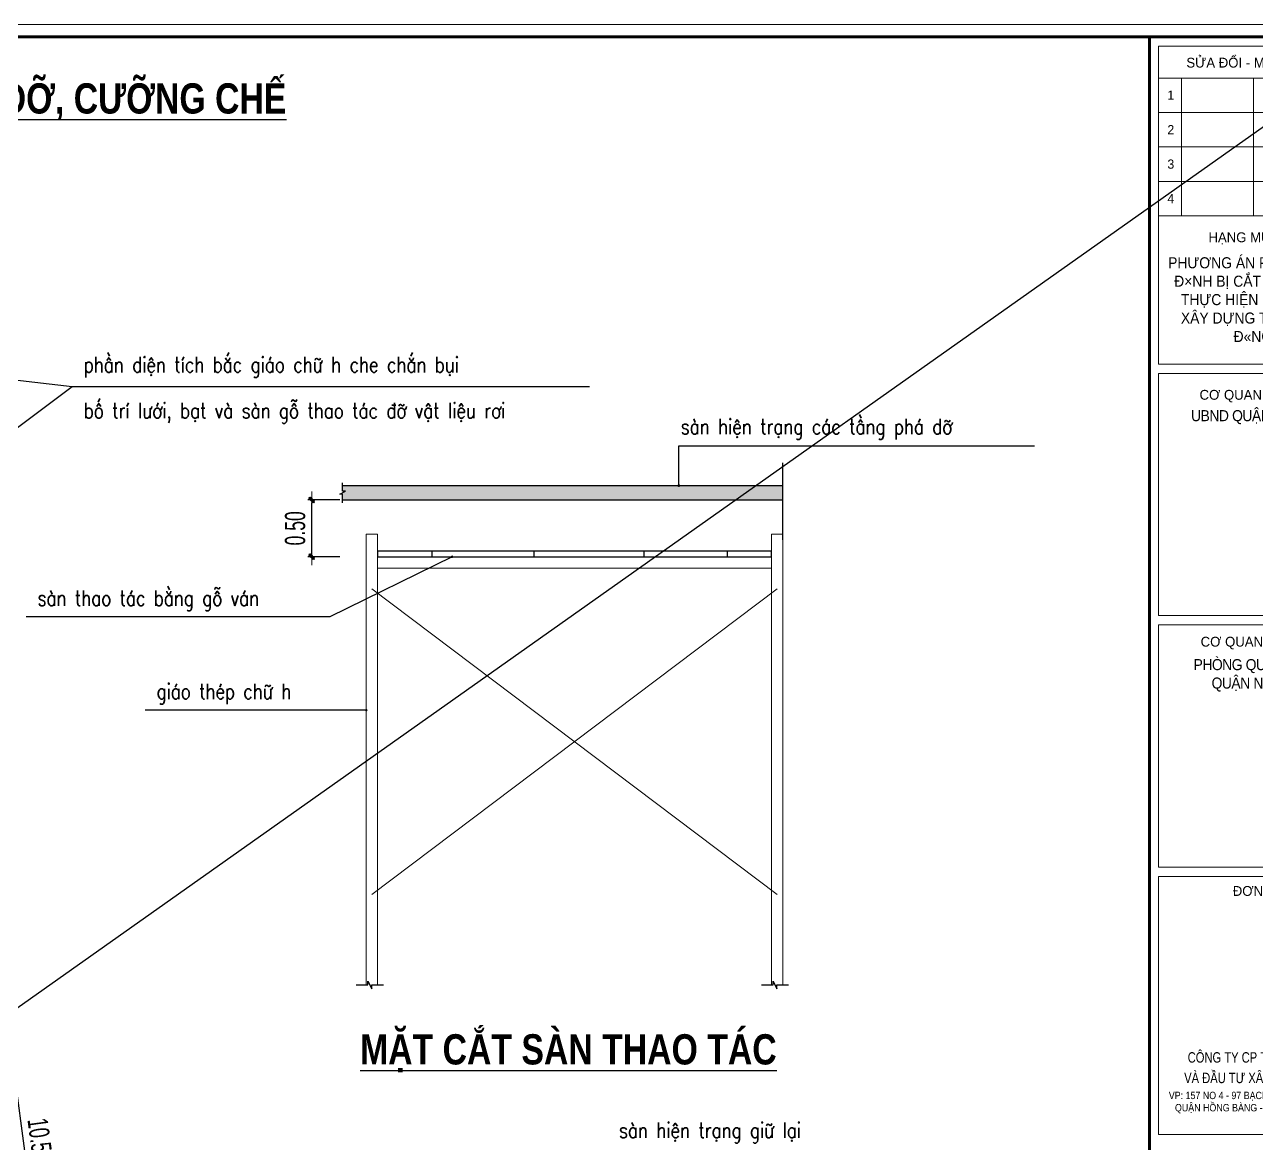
# Model space of a CAD drawing. Header units: millimetres. Extents: x 480521 to 6014615, y -961280 to 187869.
# Drawn here: x 742693 to 754729, y 159119 to 170049 of the extents above; entities that cross this region are included whole.
import ezdxf
from ezdxf.enums import TextEntityAlignment as Align

# ---------------------------------------------------------------- set-up
doc = ezdxf.new("R2010")
doc.units = ezdxf.units.MM
doc.header["$LTSCALE"] = 600
doc.header["$MEASUREMENT"] = 0
doc.layers.get('0').update_dxf_attribs({"lineweight": 0})
doc.layers.get('Defpoints').update_dxf_attribs({"lineweight": 0})
for name, color, linetype in [('01', 8, 'Continuous'), ('CHU', 1, 'Continuous'), ('TEXT', 30, 'Continuous')]:
    doc.layers.add(name, color=color, linetype=linetype)
for name, color, linetype, lineweight in [('08. Net Text', 3, 'Continuous', 13), ('dim', 144, 'Continuous', 13), ('Hatch', 250, 'Continuous', 0), ('Khungten_LCDI', 7, 'Continuous', 25), ('LC Dim', 8, 'Continuous', 18), ('LC Net thay', 7, 'Continuous', 25), ('LC Text1', 3, 'Continuous', 20), ('LC Text2', 7, 'Continuous', 25), ('Net Thay 1', 2, 'Continuous', 20)]:
    doc.layers.add(name, color=color, linetype=linetype, lineweight=lineweight)
doc.layers.add('KCS_Plotter', color=11, linetype='Continuous', plot=False)
doc.styles.add('HOATBIF', font='hoatbif.shx', dxfattribs={"width": 0.65})
doc.styles.add('Khungten', font='VHAVAN.TTF', dxfattribs={"width": 0.9, "height": 5000})
doc.styles.add('LC 1', font='VHAVANB.TTF')
doc.styles.add('LC 3', font='vnsimli.shx', dxfattribs={"width": 0.75})
doc.styles.add('LC3', font='VHARIALB.TTF', dxfattribs={"width": 0.8})
doc.styles.add('Text Khung Ten', font='VHAVAN.TTF')
doc.styles.add('Title', font='VHBLACK.TTF')
doc.dimstyles.new('1-100 (1-60)', dxfattribs={"dimscale": 79, "dimtxt": 2.5, "dimasz": 0.35, "dimexe": 0.5, "dimexo": 0, "dimgap": 0.8, "dimtad": 1, "dimdec": 0, "dimzin": 0, "dimdsep": 46, "dimtxsty": 'HOATBIF', "dimblk1": 'DOT', "dimblk2": 'DOT', "dimsah": 1, "dimcen": -1, "dimdle": 1, "dimclrd": 256, "dimclre": 256, "dimclrt": 4, "dimadec": 3, "dimazin": 2, "dimtfac": 0.333333, "dimtdec": 0, "dimtix": 1, "dimtmove": 2, "dimatfit": 3, "dimldrblk": 'DOT', "dimfxl": 1, "dimtvp": 0.833333, "dimtolj": 1, "dimtzin": 0, "dimarcsym": 0})
doc.dimstyles.new('1-70', dxfattribs={"dimscale": 70, "dimtxt": 2.5, "dimasz": 0.35, "dimexe": 0.5, "dimexo": 0, "dimgap": 0.8, "dimtad": 1, "dimdec": 0, "dimzin": 0, "dimdsep": 46, "dimtxsty": 'HOATBIF', "dimblk1": 'DOT', "dimblk2": 'DOT', "dimsah": 1, "dimcen": -1, "dimdle": 1, "dimclrd": 256, "dimclre": 256, "dimclrt": 4, "dimadec": 3, "dimazin": 2, "dimtfac": 0.333333, "dimtdec": 0, "dimtix": 1, "dimtmove": 2, "dimatfit": 3, "dimldrblk": 'DOT', "dimfxl": 1, "dimtvp": 0.833333, "dimtolj": 1, "dimtzin": 0, "dimarcsym": 0})

# ---------------------------------------------------------------- blocks, each defined once
blk = doc.blocks.new('lcdi fix')
at = {"layer": 'Defpoints', "lineweight": 0}
blk.add_lwpolyline([(-1200, -14850), (-1200, 14850), (40800, 14850), (40800, -14850)], close=True, dxfattribs=at)
at = {"layer": 'Khungten_LCDI', "color": 5, "lineweight": 60}
blk.add_line((36600, 14650), (36600, -14650), dxfattribs=at)
at = {"layer": 'Khungten_LCDI', "color": 9, "lineweight": 15}
for p, q in [((36750, 13981), (40450, 13981)), ((37123, 13981), (37123, 11735)), ((38293, 13981), (38293, 11735)), ((36750, 13420), (40450, 13420)), ((36750, 12858), (40450, 12858)), ((36750, 12297), (40450, 12297)), ((36750, 11735), (40450, 11735))]:
    blk.add_line(p, q, dxfattribs=at)
at = {"layer": 'Khungten_LCDI', "color": 5, "lineweight": 60}
blk.add_lwpolyline([(0, -14650), (0, 14650), (40600, 14650), (40600, -14650)], close=True, dxfattribs=at)
at = {"layer": 'Khungten_LCDI', "color": 9, "lineweight": 15}
for points in [[(36750, 9321), (40450, 9321), (40450, 14500), (36750, 14500)], [(36750, 5226), (40450, 5226), (40450, 9171), (36750, 9171)], [(36750, 1131), (40450, 1131), (40450, 5076), (36750, 5076)], [(36750, -3222), (40450, -3222), (40450, 981), (36750, 981)]]:
    blk.add_lwpolyline(points, close=True, dxfattribs=at)
at = {"color": 7, "style": 'Khungten'}
for s, p in [('söa ®æi - modifications', (38600, 14151)), ('h¹ng môc b¶n vÏ', (38566, 11307)), ('c¬ quan phª duyÖt', (38566, 8742)), ('c¬ quan thÈm ®Þnh', (38566, 4722)), ('®¬n vÞ lËp', (38566, 663))]:
    blk.add_text(s, height=160, dxfattribs=at).set_placement(p, align=Align.CENTER)
at = {"color": 7, "style": 'Title', "width": 0.8}
for s, p in [('c«ng ty cp t\xad vÊn thiÕt kÕ', (38594, -2052)), ('vµ ®Çu t\xad x©y dùng lª ch©n', (38594, -2386))]:
    blk.add_text(s, height=170, dxfattribs=at).set_placement(p, align=Align.CENTER)
at = {"color": 4, "char_height": 180, "width": 3443.58, "attachment_point": 5, "style": 'Khungten'}
for s, insert in [('{\\f.VnArialH|b0|i0|c0|p34;PH\\fArial|b0|i0|c0|p34;ƯƠ\\f.VnArialH|b0|i0|c0|p34;NG \\fArial|b0|i0|c0|p34;Á\\f.VnArialH|b0|i0|c0|p34;N PH\\fArial|b0|i0|c0|p34;Á \\f.VnArialH|b0|i0|c0|p34;D\\fArial|b0|i0|c0|p34;Ỡ \\f.VnArialH|b0|i0|c0|p34;2 H\\fArial|b0|i0|c0|p34;Ộ \\f.VnArialH|b0|i0|c0|p34;GIA \\fArial|b0|i0|c0|p34;Đ\\f.VnArialH|b0|i0|c0|p34;×NH B\\fArial|b0|i0|c0|p34;Ị \\f.VnArialH|b0|i0|c0|p34;C\\fArial|b0|i0|c0|p34;Ắ\\f.VnArialH|b0|i0|c0|p34;T XÐN M\\fArial|b0|i0|c0|p34;Ộ\\f.VnArialH|b0|i0|c0|p34;T PH\\fArial|b0|i0|c0|p34;Ầ\\f.VnArialH|b0|i0|c0|p34;N TH\\fArial|b0|i0|c0|p34;Ự\\f.VnArialH|b0|i0|c0|p34;C HI\\fArial|b0|i0|c0|p34;Ệ\\f.VnArialH|b0|i0|c0|p34;N D\\fArial|b0|i0|c0|p34;Ự Á\\f.VnArialH|b0|i0|c0|p34;N \\fArial|b0|i0|c0|p34;ĐẦ\\f.VnArialH|b0|i0|c0|p34;U T\\fArial|b0|i0|c0|p34;Ư \\f.VnArialH|b0|i0|c0|p34;X\\fArial|b0|i0|c0|p34;Â\\f.VnArialH|b0|i0|c0|p34;Y D\\fArial|b0|i0|c0|p34;Ự\\f.VnArialH|b0|i0|c0|p34;NG TUY\\fArial|b0|i0|c0|p34;Ế\\f.VnArialH|b0|i0|c0|p34;N \\fArial|b0|i0|c0|p34;ĐƯỜ\\f.VnArialH|b0|i0|c0|p34;NG \\fArial|b0|i0|c0|p34;Đ\\f.VnArialH|b0|i0|c0|p34;«NG KHª 2}', (38609, 10371)), ('{\\f.VnArialH|b0|i0|c0|p34;\\T0.95;ubnd quËn ng« quyÒn}', (38609, 8458)), ('{\\f.VnArialH|b0|i0|c0|p34;\\T0.95;phßng qu¶n lý ®« thÞ \\PquËn ng« quyÒn}', (38609, 4254))]:
    blk.add_mtext(s, dxfattribs=dict(at, insert=insert))
at = {"color": 7, "insert": (38600, -2526), "char_height": 120, "attachment_point": 2, "style": 'Khungten'}
blk.add_mtext_dynamic_manual_height_columns('vp: 157 no 4 - 97 b¹ch ®»ng - ph\xadêng h¹ lý   quËn hång bµng - thµnh phè h¶i phßng ', width=3421.65, gutter_width=25, heights=[0], dxfattribs=at)
at = {"color": 7, "style": 'Khungten', "width": 0.8}
for tag, p in [('REVISION', (39499, -10746)), ('NGAYHT', (39546, -11609))]:
    blk.add_attdef(tag, text='', height=200, dxfattribs=at).set_placement(p, align=Align.CENTER)
at = {"layer": '08. Net Text', "color": 7, "style": 'Text Khung Ten'}
blk.add_text('1', height=150, dxfattribs=at).set_placement((36892, 13627))
at = {"layer": '08. Net Text', "color": 7, "ltscale": 2, "style": 'Text Khung Ten'}
for s, p in [('2', (36892, 13065)), ('3', (36892, 12504)), ('4', (36892, 11942))]:
    blk.add_text(s, height=150, dxfattribs=at).set_placement(p)
at = {"layer": 'LC Text1', "color": 3, "style": 'LC 1', "width": 1.834006}
for tag, p, p2 in [('TENBANVE1', (36913, -8886), (40339, -8886)), ('TENBANVE2', (36913, -9562), (40339, -9562))]:
    blk.add_attdef(tag, text='', height=250, dxfattribs=at).set_placement(p, p2, align=Align.FIT)
at = {"layer": 'LC Text1', "style": 'Title', "width": 0.7}
blk.add_attdef('SOBANVE', text='', height=250, dxfattribs=at).set_placement((39562, -13896), align=Align.CENTER)
blk = doc.blocks.new('TIEUDE1')
at = {"layer": 'LC Text2', "color": 7, "style": 'LC 1'}
blk.add_attdef('TIªU§Ò', text='', height=5, dxfattribs=at).set_placement((0, 0), align=Align.BOTTOM_CENTER)
blk.add_attdef('TL', text='', height=3, dxfattribs=at).set_placement((0, -2), align=Align.TOP_CENTER)
blk = doc.blocks.new('DOT')
at = {"layer": 'dim'}
for p, q in [((-1, -1), (1, 1)), ((-3, 0), (3, 0))]:
    blk.add_line(p, q, dxfattribs=at)
blk.add_lwpolyline([(0.5, 1), (-1, -0.5), (-0.5, -1), (1, 0.5)], close=True, dxfattribs=at)
blk = doc.blocks.new('*D23')
at = {"layer": 'Defpoints', "color": 0, "transparency": 16777216}
for p in [(745499, 165406), (745772, 165406), (745772, 164850)]:
    blk.add_point(p, dxfattribs=at)
at = {"layer": 'LC Dim', "lineweight": -2, "transparency": 16777216}
for p, q in [((745772, 165406), (745460, 165406)), ((745499, 164878), (745499, 165378)), ((745772, 164850), (745460, 164850))]:
    blk.add_line(p, q, dxfattribs=at)
at = {"layer": 'LC Dim', "lineweight": -2, "transparency": 16777216, "xscale": 27.65, "yscale": 27.65, "zscale": 27.65}
for p, rotation in [((745499, 165406), 90), ((745499, 164850), 270)]:
    blk.add_blockref('DOT', p, dxfattribs=dict(at, rotation=rotation))
at = {"layer": 'LC Dim', "color": 4, "transparency": 16777216, "insert": (745337, 165128), "char_height": 197.5, "attachment_point": 5, "rotation": 90, "style": 'HOATBIF'}
blk.add_mtext('\\A1;0.50', dxfattribs=at)
blk = doc.blocks.new('_Dot')
at = {"color": 0, "linetype": 'ByBlock', "lineweight": -2}
blk.add_line((-0.5, 0), (-1, 0), dxfattribs=at)
at = {"color": 0, "linetype": 'ByBlock', "const_width": 0.5}
blk.add_lwpolyline([(-0.25, 0, 1), (0.25, 0, 1)], format="xyb", close=True, dxfattribs=at)
blk = doc.blocks.new('*D36')
at = {"layer": 'Defpoints', "color": 0, "transparency": 16777216}
for p in [(741575, 164316), (741981, 164371), (742984, 153834)]:
    blk.add_point(p, dxfattribs=at)
at = {"layer": 'LC Dim', "lineweight": -2, "transparency": 16777216}
for p, q in [((741575, 164316), (742020, 164376)), ((743385, 153916), (741984, 164343)), ((742984, 153834), (743428, 153894))]:
    blk.add_line(p, q, dxfattribs=at)
at = {"layer": 'LC Dim', "lineweight": -2, "transparency": 16777216, "xscale": 27.65, "yscale": 27.65, "zscale": 27.65}
for p, rotation in [((741981, 164371), 97.65300308051432), ((743389, 153889), 277.6530030805143)]:
    blk.add_blockref('DOT', p, dxfattribs=dict(at, rotation=rotation))
at = {"layer": 'LC Dim', "color": 4, "transparency": 16777216, "insert": (742845, 159151), "char_height": 197.5, "attachment_point": 5, "rotation": 277.653, "style": 'HOATBIF'}
blk.add_mtext('\\A1;10.58', dxfattribs=at)

msp = doc.modelspace()

# ---------------------------------------------------------------- hatches: boundary and pattern name
at = {"layer": 'Hatch'}
h = msp.add_hatch(dxfattribs=at)
h.set_pattern_fill('BTCT', color=256, scale=25, style=0)
h.set_pattern_definition([(50, (-39865.54, 867.62), (179.315046, -15.688034), [18.75, -206.25]), (355, (-39865.54, 867.62), (-34.687833, 188.048033), [15, -165]), (100.4514, (-39850.6, 866.32), (144.627345, 172.359886), [15.935047, -175.28553]), (46.1842, (-39865.54, 917.62), (266.81026, -41.379754), [28.125, -309.375]), (96.6356, (-39843.3, 914.18), (233.66568, 243.52947), [23.90257, -262.92825]), (351.1842, (-39865.54, 917.62), (233.66549, 243.52965), [22.5, -247.5]), (21, (-39840.54, 905.12), (149.226763, -100.654723), [18.75, -206.25]), (326, (-39840.54, 905.12), (60.828833, 181.28751), [15, -165]), (71.4514, (-39828.1, 896.74), (210.055657, 80.632624), [15.935047, -175.28553]), (37.5, (-39865.54, 867.624), (3.039964, 83.2234635), [0, -163, 0, -167.5, 0, -165.625]), (7.5, (-39865.54, 867.62), (65.767384, 98.602928), [0, -95.5, 0, -159.25, 0, -63.125]), (327.5, (-39921.29, 867.624), (133.455609, -5.638718), [0, -62.5, 0, -195, 0, -258.75]), (317.5, (-39946.29, 867.62), (145.796542, 25.026246), [0, -81.25, 0, -129.5, 0, -183.75]), (45, (-39865.54, 867.62), (-66.291261, 66.291261), []), (45, (-39821.35, 867.62), (-66.291261, 66.291261), [])])
h.paths.add_polyline_path([(750101.55, 165405.982), (750101.55, 165545.785), (745800.436, 165545.785), (745800.436, 165489.864), (745828.397, 165489.864), (745772.475, 165461.903), (745800.436, 165461.903), (745800.436, 165405.982)])

# ---------------------------------------------------------------- linework, layer by layer
at = {"layer": '01'}
msp.add_line((750101.55, 165014.531), (750101.55, 165768.382), dxfattribs=at)
for points in [[(745800.436, 165378.021), (745800.436, 165461.903), (745772.475, 165461.903), (745828.397, 165489.864), (745800.436, 165489.864), (745800.436, 165573.746)], [(745933.025, 160666.465), (746046.877, 160666.465), (746046.877, 160704.415), (746084.827, 160628.514), (746084.827, 160666.465), (746198.679, 160666.465)], [(749893.025, 160666.465), (750006.877, 160666.465), (750006.877, 160704.415), (750044.827, 160628.514), (750044.827, 160666.465), (750158.679, 160666.465)]]:
    msp.add_lwpolyline(points, dxfattribs=at)
at = {"layer": 'CHU'}
msp.add_line((745800.436, 165405.982), (750101.55, 165405.982), dxfattribs=at)
at = {"layer": 'KCS_Plotter'}
msp.add_line((731004.637, 152229.194), (756204.637, 170049.194), dxfattribs=at)
at = {"layer": 'Net Thay 1'}
for p, q in [((746086.55, 164536.629), (750046.55, 161551.21)), ((750046.55, 164536.629), (746086.55, 161551.21))]:
    msp.add_line(p, q, dxfattribs=at)
for points in [[(746141.55, 160666.465), (746141.55, 165070.452), (746031.55, 165070.452), (746031.55, 160666.465)], [(750101.55, 160666.465), (750101.55, 165070.452), (749991.55, 165070.452), (749991.55, 160666.465)]]:
    msp.add_lwpolyline(points, dxfattribs=at)
msp.add_lwpolyline([(746141.55, 164740.452), (749991.55, 164740.452), (749991.55, 164850.452), (746141.55, 164850.452)], close=True, dxfattribs=at)
at = {"layer": 'TEXT'}
for p, q in [((745800.436, 165545.785), (750101.55, 165545.785)), ((746675.35, 164850.452), (746675.35, 164905.452)), ((747672.483, 164850.452), (747672.483, 164905.452)), ((748746.978, 164850.452), (748746.978, 164905.452)), ((749560.192, 164850.452), (749560.192, 164905.452))]:
    msp.add_line(p, q, dxfattribs=at)
msp.add_lwpolyline([(746141.55, 164850.452), (749991.55, 164850.452), (749991.55, 164905.452), (746141.55, 164905.452)], close=True, dxfattribs=at)

# ---------------------------------------------------------------- block references
at = {"layer": 'LC Net thay', "xscale": 0.6000000155618168, "yscale": 0.6000000155618168, "zscale": 0.6000000155618168}
msp.add_blockref('lcdi fix', (731724.637, 161139.194), dxfattribs=at)
at = {"layer": 'LC Text2'}
ref = msp.add_blockref('TIEUDE1', (740145.613, 169091.835), dxfattribs=dict(at, xscale=60.00000000003865, yscale=60.00000000003865, zscale=60.00000000003865))
ref.add_attrib('TIªU§Ò', '%%UmÆt b»ng bè trÝ giµn gi¸o thi c«ng ph¸ dì, c\xadìng chÕ', dxfattribs={"color": 7, "height": 295.46488, "style": 'LC3', "width": 0.8}).set_placement((740145.613, 169091.835), align=Align.BOTTOM_CENTER)
ref = msp.add_blockref('TIEUDE1', (748006.065, 159801.238), dxfattribs=dict(at, xscale=60.00000000003865, yscale=60.00000000003865, zscale=60.00000000003865))
ref.add_attrib('TIªU§Ò', '%%UmÆt c¾t sµn thao t¸c', dxfattribs={"color": 7, "height": 295.46488, "style": 'LC3', "width": 0.8}).set_placement((748006.065, 159801.238), align=Align.BOTTOM_CENTER)

# ---------------------------------------------------------------- texts
at = {"layer": 'LC Text1', "color": 3, "style": 'LC 3', "width": 0.8}
for s, p in [('phÇn diÖn tÝch b¾c gi¸o ch÷ h che ch¾n bôi', (743271.509, 166652.082)), ('bè trÝ l\xadíi, b¹t vµ sµn gç thao t¸c ®ì vËt liÖu r¬i', (743271.509, 166203.373)), ('sµn hiÖn tr¹ng c¸c tÇng ph¸ dì', (749105.091, 166046.735)), ('sµn thao t¸c b»ng gç v¸n', (742819.466, 164371.254)), ('gi¸o thÐp ch÷ h', (743982.424, 163460.301)), ('sµn hiÖn tr¹ng gi÷ l¹i', (748500.83, 159172.331))]:
    msp.add_text(s, height=150, dxfattribs=at).set_placement(p)

# ---------------------------------------------------------------- dimensions: what is measured, and where the dimension line sits
at = {"layer": 'LC Dim'}
dim = msp.add_linear_dim(base=(745499.249, 165405.982), p1=(745772.475, 164850.452), p2=(745772.475, 165405.982), angle=90, text='0.50', dimstyle='1-100 (1-60)', override={"dimdec": 2, "dimlfac": 0.001}, dxfattribs=at)
dim.commit()
dim.dimension.update_dxf_attribs({"geometry": '*D23', "text_midpoint": (745337.299, 165128.217)})
dim = msp.add_linear_dim(base=(741980.659, 164370.642), p1=(742983.813, 153834.303), p2=(741575.361, 164316.182), angle=277.6530031, dimstyle='1-100 (1-60)', override={"dimdec": 2, "dimlfac": 0.001}, dxfattribs=at)
dim.commit()
dim.dimension.update_dxf_attribs({"geometry": '*D36', "text_midpoint": (742845.392, 159151.27)})

# ---------------------------------------------------------------- leaders
at = {"layer": '01'}
for points in [[(746869.615, 164850.452), (745676.713, 164262.496), (742706.758, 164262.496)], [(746031.55, 163351.543), (743869.716, 163351.543)]]:
    msp.add_leader(points, dimstyle='1-70', override={"dimgap": 0.8, "dimtad": 0}, dxfattribs=at)
at = {"layer": 'LC Dim'}
for points, override in [([(739625.653, 166932.507), (743158.004, 166512.692), (748211.858, 166512.692)], {"dimasz": 4, "dimdec": 2, "dimlfac": 0.001}), ([(740825.136, 164776.715), (743158.004, 166512.692), (748211.858, 166512.692)], {"dimasz": 4, "dimdec": 2, "dimlfac": 0.001}), ([(749085.871, 165545.785), (749085.871, 165932.881), (752560.229, 165932.881)], {"dimdec": 2, "dimlfac": 0.001})]:
    msp.add_leader(points, dimstyle='1-100 (1-60)', override=override, dxfattribs=at)

doc.saveas('drawing.dxf')
